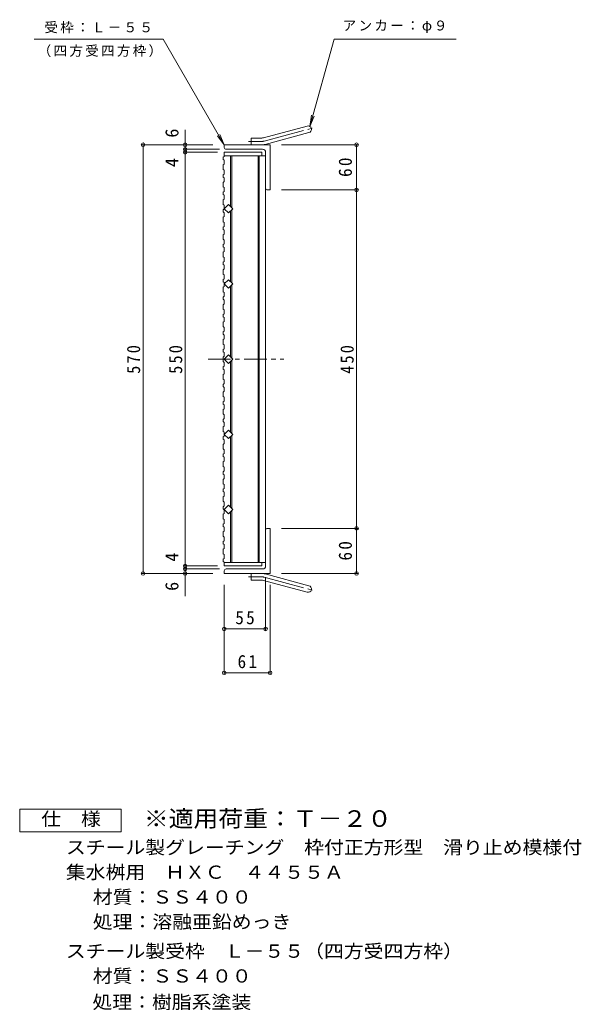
# Model space of a CAD drawing. Units: millimetres at full size, sheet at 1:6; details may follow other scales. Extents: x -726 to 1028, y -821 to 2982.
# Drawn here: x 281 to 1028, y -581 to 736 of the extents above; entities that cross this region are included whole.
import ezdxf
from ezdxf.enums import TextEntityAlignment as Align

# ---------------------------------------------------------------- set-up
doc = ezdxf.new("R2010")
doc.units = ezdxf.units.MM
doc.header["$LTSCALE"] = 6
doc.header["$PDMODE"] = 32
doc.header["$PDSIZE"] = 4.8
doc.linetypes.add('CHAIN1', pattern=[8, 5, -1, 1, -1])
doc.linetypes.add('CHAIN2', pattern=[12, 9, -1, 1, -1])
for name, color, linetype, lineweight in [('A-1_ピット', 2, 'Continuous', 9), ('A-2_蓋', 3, 'Continuous', 9), ('A-4_寸法', 7, 'Continuous', 9), ('A-A', 3, 'Continuous', 9), ('F-4_F-4ﾚｲﾔ', 2, 'Continuous', 9)]:
    doc.layers.add(name, color=color, linetype=linetype, lineweight=lineweight)
doc.layers.add('F-5_F-5ﾚｲﾔ', color=2, linetype='Continuous')
doc.styles.add('ＭＳ ゴシック', font='')
doc.styles.get('ＭＳ ゴシック').set_extended_font_data('MS Gothic')

msp = doc.modelspace()

# ---------------------------------------------------------------- linework, layer by layer
at = {"layer": 'A-1_ピット'}
for p, q in [((605.212, 579.073), (663.403, 594.665)), ((607.541, 570.38), (665.732, 585.972)), ((553.067, 566.266), (553.067, 569.766)), ((614.067, 569.766), (553.067, 569.766)), ((589.067, 569.766), (589.067, 578.766)), ((602.882, 578.766), (589.067, 578.766)), ((614.067, 569.766), (614.067, 509.766)), ((604.067, 563.766), (555.567, 563.766)), ((608.067, 559.766), (608.067, 512.266)), ((610.567, 509.766), (614.067, 509.766)), ((608.067, 9.766), (608.067, 57.266)), ((610.567, 59.766), (614.067, 59.766)), ((614.067, 59.766), (614.067, -0.234)), ((553.067, 3.266), (553.067, -0.234)), ((604.067, 5.766), (555.567, 5.766)), ((614.067, -0.234), (553.067, -0.234)), ((589.067, -0.234), (589.067, -9.234)), ((602.882, -9.234), (589.067, -9.234)), ((605.212, -9.54), (663.403, -25.133)), ((607.541, -0.847), (665.732, -16.439))]:
    msp.add_line(p, q, dxfattribs=at)
at = {"layer": 'A-1_ピット', "linetype": 'CHAIN2'}
for p, q in [((606.376, 574.726), (671.543, 592.187)), ((602.882, 574.266), (585.262, 574.266)), ((602.882, -4.734), (585.262, -4.734)), ((606.376, -5.194), (671.543, -22.655))]:
    msp.add_line(p, q, dxfattribs=at)
at = {"layer": 'A-1_ピット'}
for centre, radius, start, end in [((664.567, 590.318), 4.5, 285.00014, 104.99991), ((555.567, 566.266), 2.5, 180, 270), ((602.882, 587.766), 9, 270, 285.00002), ((602.882, 587.766), 18, 270, 285), ((604.067, 559.766), 4, 0, 90), ((610.567, 512.266), 2.5, 180, 270), ((610.567, 57.266), 2.5, 90, 180), ((555.567, 3.266), 2.5, 90, 180), ((604.067, 9.766), 4, 270, 0), ((602.882, -18.234), 18, 75, 90), ((602.882, -18.234), 9, 74.99998, 90), ((664.567, -20.786), 4.5, 255.00009, 74.99986)]:
    msp.add_arc(centre, radius, start, end, dxfattribs=at)
at = {"layer": 'A-1_ピット', "linetype": 'CHAIN2'}
for centre, start, end in [((602.882, 587.766), 270, 284.99995), ((602.882, -18.234), 75.00005, 90)]:
    msp.add_arc(centre, 13.5, start, end, dxfattribs=at)
at = {"layer": 'A-2_蓋'}
for p, q in [((553.067, 559.766), (603.067, 559.766)), ((553.067, 559.766), (553.067, 554.123)), ((553.067, 555.266), (608.067, 555.266)), ((561.567, 555.266), (561.567, 487.58)), ((563.067, 555.266), (563.067, 486.08)), ((598.067, 555.266), (598.067, 14.266)), ((599.567, 555.266), (599.567, 14.266)), ((603.067, 559.766), (603.067, 555.266)), ((608.067, 555.266), (608.067, 14.266)), ((558.724, 490.423), (564.381, 484.766)), ((561.567, 481.953), (561.567, 387.737)), ((563.067, 483.453), (563.067, 386.237)), ((561.567, 381.953), (561.567, 287.737)), ((563.067, 383.453), (563.067, 286.237)), ((561.567, 281.953), (561.567, 187.737)), ((563.067, 283.453), (563.067, 186.237)), ((561.567, 181.953), (561.567, 87.737)), ((563.067, 183.453), (563.067, 86.237)), ((561.567, 14.266), (561.567, 82.11)), ((563.067, 14.266), (563.067, 83.61)), ((553.067, 9.766), (553.067, 14.925)), ((553.067, 14.266), (608.067, 14.266)), ((603.067, 9.766), (603.067, 14.266)), ((553.067, 9.766), (603.067, 9.766))]:
    msp.add_line(p, q, dxfattribs=at)
at = {"layer": 'A-2_蓋', "linetype": 'CHAIN1'}
msp.add_line((531.587, 284.766), (632.434, 284.766), dxfattribs=at)
at = {"layer": 'A-2_蓋'}
msp.add_lwpolyline([(564.381, 484.766), (558.724, 479.11), (553.067, 484.766), (558.724, 490.423)], dxfattribs=at)
for points in [[(564.381, 384.766), (558.724, 379.11), (553.067, 384.766), (558.724, 390.423)], [(564.381, 284.766), (558.724, 279.11), (553.067, 284.766), (558.724, 290.423)], [(564.381, 184.766), (558.724, 179.11), (553.067, 184.766), (558.724, 190.423)], [(564.381, 84.766), (558.724, 79.11), (553.067, 84.766), (558.724, 90.423)]]:
    msp.add_lwpolyline(points, close=True, dxfattribs=at)
at = {"layer": 'A-4_寸法'}
for p, q in [((300.155, 710.366), (471.892, 710.366)), ((553.067, 569.766), (471.892, 710.366)), ((666.817, 594.216), (699.236, 710.366)), ((699.236, 710.366), (861.583, 710.366)), ((666.817, 594.216), (668.93, 609.066)), ((666.817, 594.216), (672.701, 608.013)), ((501.081, 563.766), (501.081, 589.731)), ((553.067, 569.766), (543.936, 581.666)), ((553.067, 569.766), (547.327, 583.624)), ((538.067, 569.766), (443.267, 569.766)), ((445.067, -0.234), (445.067, 569.766)), ((629.067, 569.766), (730.867, 569.766)), ((729.067, -0.234), (729.067, 569.766)), ((546.567, 563.766), (499.281, 563.766)), ((544.067, 559.766), (499.281, 559.766)), ((501.081, 559.766), (501.081, 563.766)), ((501.081, 9.766), (501.081, 559.766)), ((629.067, 509.766), (730.867, 509.766)), ((629.067, 59.766), (730.867, 59.766)), ((544.067, 9.766), (499.281, 9.766)), ((546.567, 5.766), (499.281, 5.766)), ((501.081, 5.766), (501.081, 9.766)), ((501.081, -30.541), (501.081, 5.766)), ((538.067, -0.234), (443.267, -0.234)), ((608.067, -5.234), (608.067, -75.758)), ((629.067, -0.234), (730.867, -0.234)), ((553.067, -15.234), (553.067, -134.137)), ((614.067, -15.234), (614.067, -134.137)), ((553.067, -73.959), (608.067, -73.959)), ((553.067, -132.337), (614.067, -132.337))]:
    msp.add_line(p, q, dxfattribs=at)
for p in [(445.067, 569.766), (501.081, 569.766), (729.067, 569.766), (501.081, 563.766), (501.081, 559.766), (729.067, 509.766), (729.067, 59.766), (445.067, -0.234), (501.081, 9.766), (501.081, 5.766), (501.081, -0.234), (729.067, -0.234), (553.067, -73.959), (608.067, -73.959), (553.067, -132.337), (614.067, -132.337)]:
    msp.add_point(p, dxfattribs=at)
at = {"layer": 'A-A'}
for p, q in [((551.567, 553.123), (553.067, 554.123)), ((551.567, 553.123), (551.567, 550.123)), ((551.567, 550.123), (553.067, 549.123)), ((551.567, 543.01), (553.067, 544.01)), ((551.567, 543.01), (551.567, 537.01)), ((553.067, 549.123), (553.067, 544.01)), ((551.567, 537.01), (553.067, 536.01)), ((551.567, 529.897), (553.067, 530.897)), ((551.567, 529.897), (551.567, 526.897)), ((551.567, 526.897), (553.067, 525.897)), ((553.067, 530.897), (553.067, 536.01)), ((551.567, 519.784), (553.067, 520.784)), ((551.567, 519.784), (551.567, 513.784)), ((551.567, 513.784), (553.067, 512.784)), ((553.067, 525.897), (553.067, 520.784)), ((551.567, 506.671), (553.067, 507.671)), ((551.567, 506.671), (551.567, 503.671)), ((551.567, 503.671), (553.067, 502.671)), ((553.067, 507.671), (553.067, 512.784)), ((553.067, 502.671), (553.067, 497.558)), ((551.567, 496.558), (553.067, 497.558)), ((551.567, 496.558), (551.567, 490.558)), ((551.567, 490.558), (553.067, 489.558)), ((553.067, 484.445), (553.067, 489.558)), ((551.567, 483.445), (553.067, 484.445)), ((551.567, 483.445), (551.567, 480.445)), ((551.567, 480.445), (553.067, 479.445)), ((551.567, 473.332), (553.067, 474.332)), ((553.067, 479.445), (553.067, 474.332)), ((551.567, 473.332), (551.567, 467.332)), ((551.567, 467.332), (553.067, 466.332)), ((551.567, 460.219), (553.067, 461.219)), ((553.067, 461.219), (553.067, 466.332)), ((551.567, 460.219), (551.567, 457.219)), ((551.567, 457.219), (553.067, 456.219)), ((551.567, 450.106), (553.067, 451.106)), ((551.567, 450.106), (551.567, 444.106)), ((553.067, 456.219), (553.067, 451.106)), ((551.567, 444.106), (553.067, 443.106)), ((551.567, 436.993), (553.067, 437.993)), ((551.567, 436.993), (551.567, 433.993)), ((553.067, 437.993), (553.067, 443.106)), ((551.567, 433.993), (553.067, 432.993)), ((551.567, 426.88), (553.067, 427.88)), ((551.567, 426.88), (551.567, 420.88)), ((553.067, 432.993), (553.067, 427.88)), ((551.567, 420.88), (553.067, 419.88)), ((551.567, 413.767), (553.067, 414.767)), ((551.567, 413.767), (551.567, 410.767)), ((551.567, 410.767), (553.067, 409.767)), ((553.067, 414.767), (553.067, 419.88)), ((553.067, 409.767), (553.067, 404.654)), ((551.567, 403.654), (553.067, 404.654)), ((551.567, 403.654), (551.567, 397.654)), ((551.567, 397.654), (553.067, 396.654)), ((553.067, 391.541), (553.067, 396.654)), ((551.567, 390.541), (553.067, 391.541)), ((551.567, 390.541), (551.567, 387.541)), ((551.567, 387.541), (553.067, 386.541)), ((553.067, 386.541), (553.067, 381.428)), ((551.567, 380.428), (553.067, 381.428)), ((551.567, 380.428), (551.567, 374.428)), ((551.567, 374.428), (553.067, 373.428)), ((553.067, 368.315), (553.067, 373.428)), ((551.567, 367.315), (553.067, 368.315)), ((551.567, 367.315), (551.567, 364.315)), ((551.567, 364.315), (553.067, 363.315)), ((551.567, 357.202), (553.067, 358.202)), ((551.567, 357.202), (551.567, 351.202)), ((553.067, 363.315), (553.067, 358.202)), ((551.567, 351.202), (553.067, 350.202)), ((551.567, 344.089), (553.067, 345.089)), ((551.567, 344.089), (551.567, 341.089)), ((553.067, 345.089), (553.067, 350.202)), ((551.567, 341.089), (553.067, 340.089)), ((551.567, 333.976), (553.067, 334.976)), ((551.567, 333.976), (551.567, 327.976)), ((553.067, 340.089), (553.067, 334.976)), ((551.567, 327.976), (553.067, 326.976)), ((551.567, 320.863), (553.067, 321.863)), ((551.567, 320.863), (551.567, 317.863)), ((551.567, 317.863), (553.067, 316.863)), ((553.067, 321.863), (553.067, 326.976)), ((553.067, 316.863), (553.067, 311.75)), ((551.567, 310.75), (553.067, 311.75)), ((551.567, 310.75), (551.567, 304.75)), ((551.567, 304.75), (553.067, 303.75)), ((553.067, 298.637), (553.067, 303.75)), ((551.567, 297.637), (553.067, 298.637)), ((551.567, 297.637), (551.567, 294.637)), ((551.567, 294.637), (553.067, 293.637)), ((553.067, 293.637), (553.067, 288.524)), ((551.567, 287.524), (553.067, 288.524)), ((551.567, 287.524), (551.567, 281.524)), ((551.567, 281.524), (553.067, 280.524)), ((553.067, 275.411), (553.067, 280.524)), ((551.567, 274.411), (553.067, 275.411)), ((551.567, 274.411), (551.567, 271.411)), ((551.567, 271.411), (553.067, 270.411)), ((551.567, 264.298), (553.067, 265.298)), ((551.567, 264.298), (551.567, 258.298)), ((553.067, 270.411), (553.067, 265.298)), ((551.567, 258.298), (553.067, 257.298)), ((551.567, 251.185), (553.067, 252.185)), ((551.567, 251.185), (551.567, 248.185)), ((553.067, 252.185), (553.067, 257.298)), ((551.567, 248.185), (553.067, 247.185)), ((551.567, 241.072), (553.067, 242.072)), ((551.567, 241.072), (551.567, 235.072)), ((553.067, 247.185), (553.067, 242.072)), ((551.567, 235.072), (553.067, 234.072)), ((551.567, 227.959), (553.067, 228.959)), ((551.567, 227.959), (551.567, 224.959)), ((551.567, 224.959), (553.067, 223.959)), ((553.067, 228.959), (553.067, 234.072)), ((553.067, 223.959), (553.067, 218.846)), ((551.567, 217.846), (553.067, 218.846)), ((551.567, 217.846), (551.567, 211.846)), ((551.567, 211.846), (553.067, 210.846)), ((553.067, 205.733), (553.067, 210.846)), ((551.567, 204.733), (553.067, 205.733)), ((551.567, 204.733), (551.567, 201.733)), ((551.567, 201.733), (553.067, 200.733)), ((553.067, 200.733), (553.067, 195.62)), ((551.567, 194.62), (553.067, 195.62)), ((551.567, 194.62), (551.567, 188.62)), ((551.567, 188.62), (553.067, 187.62)), ((553.067, 182.507), (553.067, 187.62)), ((551.567, 181.507), (553.067, 182.507)), ((551.567, 181.507), (551.567, 178.507)), ((551.567, 178.507), (553.067, 177.507)), ((551.567, 171.394), (553.067, 172.394)), ((551.567, 171.394), (551.567, 165.394)), ((553.067, 177.507), (553.067, 172.394)), ((551.567, 165.394), (553.067, 164.394)), ((551.567, 158.281), (553.067, 159.281)), ((551.567, 158.281), (551.567, 155.281)), ((553.067, 159.281), (553.067, 164.394)), ((551.567, 155.281), (553.067, 154.281)), ((551.567, 148.168), (553.067, 149.168)), ((551.567, 148.168), (551.567, 142.168)), ((553.067, 154.281), (553.067, 149.168)), ((551.567, 142.168), (553.067, 141.168)), ((551.567, 135.055), (553.067, 136.055)), ((551.567, 135.055), (551.567, 132.055)), ((551.567, 132.055), (553.067, 131.055)), ((553.067, 136.055), (553.067, 141.168)), ((551.567, 124.942), (553.067, 125.942)), ((551.567, 124.942), (551.567, 118.942)), ((551.567, 118.942), (553.067, 117.942)), ((553.067, 131.055), (553.067, 125.942)), ((551.567, 111.829), (553.067, 112.829)), ((551.567, 111.829), (551.567, 108.829)), ((551.567, 108.829), (553.067, 107.829)), ((553.067, 112.829), (553.067, 117.942)), ((553.067, 107.829), (553.067, 102.716)), ((551.567, 101.716), (553.067, 102.716)), ((551.567, 101.716), (551.567, 95.716)), ((551.567, 95.716), (553.067, 94.716)), ((553.067, 89.603), (553.067, 94.716)), ((551.567, 88.603), (553.067, 89.603)), ((551.567, 88.603), (551.567, 85.603)), ((551.567, 78.49), (553.067, 79.49)), ((551.567, 78.49), (551.567, 72.49)), ((551.567, 72.49), (553.067, 71.49)), ((551.567, 65.377), (553.067, 66.377)), ((553.067, 66.377), (553.067, 71.49)), ((551.567, 65.377), (551.567, 62.377)), ((551.567, 55.264), (553.067, 56.264)), ((551.567, 55.264), (551.567, 49.264)), ((551.567, 49.264), (553.067, 48.264)), ((551.567, 42.151), (553.067, 43.151)), ((551.567, 42.151), (551.567, 39.151)), ((553.067, 43.151), (553.067, 48.264)), ((551.567, 32.038), (553.067, 33.038)), ((551.567, 32.038), (551.567, 26.038)), ((551.567, 26.038), (553.067, 25.038)), ((551.567, 18.925), (553.067, 19.925)), ((551.567, 18.925), (551.567, 15.925)), ((551.567, 15.925), (553.067, 14.925)), ((553.067, 19.925), (553.067, 25.038))]:
    msp.add_line(p, q, dxfattribs=at)
for points in [[(551.567, 85.603), (553.067, 84.603), (553.067, 79.49)], [(551.567, 62.377), (553.067, 61.377), (553.067, 56.264)], [(551.567, 39.151), (553.067, 38.151), (553.067, 33.038)]]:
    msp.add_lwpolyline(points, dxfattribs=at)
at = {"layer": 'F-4_F-4ﾚｲﾔ'}
msp.add_lwpolyline([(281.193, -343.687), (281.193, -313.687), (416.193, -313.687), (416.193, -343.687)], close=True, dxfattribs=at)

# ---------------------------------------------------------------- texts
at = {"layer": 'A-4_寸法', "color": 2, "style": 'ＭＳ ゴシック'}
for s, p in [('6', (497.481, 579.312)), ('4', (497.481, 540.176)), ('4', (497.481, 15.526)), ('6', (497.481, -23.318))]:
    msp.add_text(s, height=17.6, rotation=90, dxfattribs=at).set_placement(p, align=Align.BOTTOM_LEFT)
at = {"layer": 'A-4_寸法', "char_height": 13.2, "attachment_point": 7, "style": 'ＭＳ ゴシック'}
for s, insert in [('\\T1.17;受枠：Ｌ－５５', (313.888, 717.956)), ('\\T1.17;アンカー：φ９', (710.592, 718.194)), ('\\T1.17;（四方受四方枠）', (305.002, 686.451))]:
    msp.add_mtext(s, dxfattribs=dict(at, insert=insert))
at = {"layer": 'A-4_寸法', "color": 2, "char_height": 17.6, "attachment_point": 7, "rotation": 90, "style": 'ＭＳ ゴシック'}
for s, insert in [('\\T1.27;\\W0.95;60', (723.067, 527.016)), ('\\T1.27;\\W0.9;570', (441.467, 265.266)), ('\\T1.27;\\W0.9;550', (497.481, 265.266)), ('\\T1.27;\\W0.9;450', (725.467, 265.266)), ('\\T1.27;\\W0.95;60', (723.067, 17.016))]:
    msp.add_mtext(s, dxfattribs=dict(at, insert=insert))
at = {"layer": 'A-4_寸法', "color": 2, "char_height": 17.6, "attachment_point": 7, "style": 'ＭＳ ゴシック'}
for s, insert in [('\\T1.27;\\W0.95;55', (567.817, -67.959)), ('\\T1.27;\\W0.95;61', (570.817, -126.337))]:
    msp.add_mtext(s, dxfattribs=dict(at, insert=insert))
at = {"layer": 'F-4_F-4ﾚｲﾔ', "style": 'ＭＳ ゴシック', "width": 1.1}
for s, p in [('仕\u3000様', (309.693, -340.687)), ('スチール製グレーチング\u3000枠付正方形型\u3000滑り止め模様付', (342.447, -378.439)), ('集水桝用\u3000ＨＸＣ\u3000４４５５Ａ', (342.447, -411.44)), ('材質：ＳＳ４００', (378.274, -444.439)), ('処理：溶融亜鉛めっき', (378.274, -477.44)), ('スチール製受枠\u3000Ｌ－５５（四方受四方枠）', (342.448, -516.44)), ('材質：ＳＳ４００', (378.275, -549.44)), ('処理：樹脂系塗装', (377.758, -584.13))]:
    msp.add_text(s, height=17.6, dxfattribs=at).set_placement(p, align=Align.BOTTOM_LEFT)
at = {"layer": 'F-5_F-5ﾚｲﾔ', "color": 3, "style": 'ＭＳ ゴシック', "width": 1.1}
msp.add_text('※適用荷重：Ｔ－２０', height=21.99, dxfattribs=at).set_placement((446.193, -343.687), align=Align.BOTTOM_LEFT)

doc.saveas('drawing.dxf')
